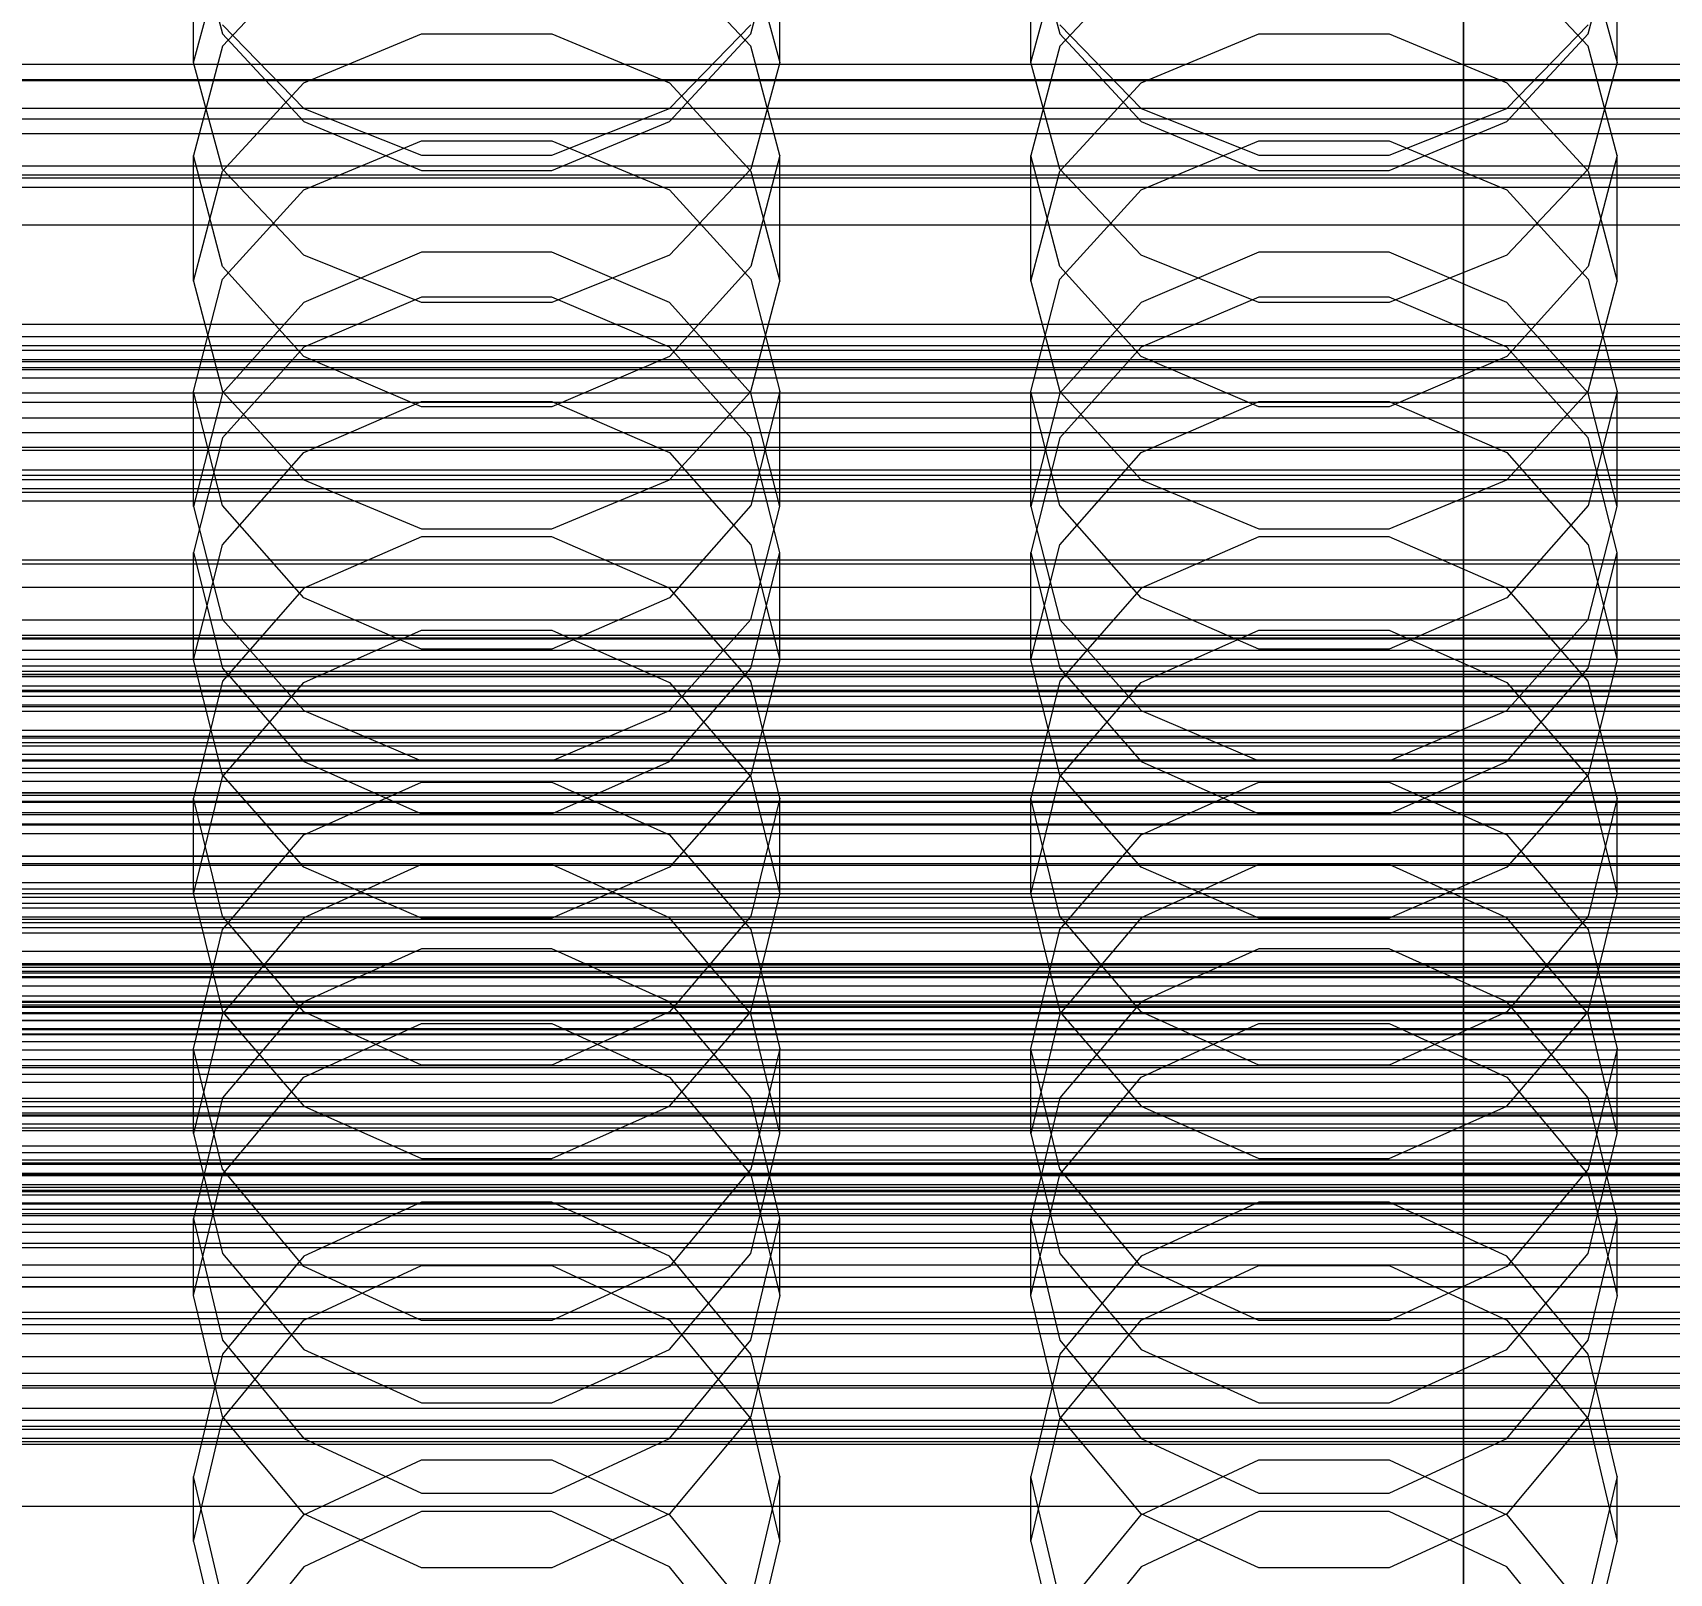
# Model space of a CAD drawing. Header units: millimetres. Extents: x -1970 to 59977, y -50268 to 6837.
# Drawn here: x -102.5 to 14.7, y -34180.4 to -34070.1 of the extents above; entities that cross this region are included whole.
import ezdxf

# ---------------------------------------------------------------- set-up
doc = ezdxf.new("R2010")
doc.units = ezdxf.units.MM
for name, color, linetype, lineweight in [('COTAS_O', 1, 'Continuous', 0), ('frontal_briquetadora', 7, 'Continuous', 0), ('frontal_C01', 7, 'Continuous', 0), ('frontal_C02', 7, 'Continuous', 0), ('frontal_C03', 7, 'Continuous', 0), ('frontal_secador', 7, 'Continuous', 0)]:
    doc.layers.add(name, color=color, linetype=linetype, lineweight=lineweight)
doc.dimstyles.new('R19_100', dxfattribs={"dimtxt": 250, "dimasz": 150, "dimexe": 150, "dimexo": 80, "dimgap": 100, "dimtad": 1, "dimtih": 1, "dimtoh": 1, "dimdsep": 46, "dimcen": 0.09, "dimadec": 0, "dimazin": 0, "dimtfac": 1, "dimtdec": 4, "dimtofl": 0, "dimtmove": 0, "dimatfit": 3, "dimfxl": 1, "dimtolj": 1, "dimtzin": 0, "dimarcsym": 0})

# ---------------------------------------------------------------- blocks, each defined once
blk = doc.blocks.new('*D39')
at = {"layer": 'COTAS_O', "color": 0, "lineweight": -2, "transparency": 16777216}
for p, q in [((-1725, -34320), (-1725, -33550)), ((1725, -34320), (1725, -33550)), ((-1575, -33700), (1575, -33700))]:
    blk.add_line(p, q, dxfattribs=at)
at = {"layer": 'COTAS_O', "color": 0, "transparency": 16777216}
for points in [[(-1575, -33675), (-1575, -33725), (-1725, -33700)], [(1575, -33675), (1575, -33725), (1725, -33700)]]:
    blk.add_solid(points, dxfattribs=at)
at = {"layer": 'Defpoints', "color": 0, "transparency": 16777216}
for p in [(1725, -33700), (-1725, -34400), (1725, -34400)]:
    blk.add_point(p, dxfattribs=at)
blk = doc.blocks.new('*D42')
at = {"layer": 'COTAS_O', "color": 0, "lineweight": -2, "transparency": 16777216}
for p, q in [((-570, -33700), (200, -33700)), ((50, -34750), (50, -33850)), ((-570, -34900), (200, -34900))]:
    blk.add_line(p, q, dxfattribs=at)
at = {"layer": 'COTAS_O', "color": 0, "transparency": 16777216}
for points in [[(25, -33850), (75, -33850), (50, -33700)], [(25, -34750), (75, -34750), (50, -34900)]]:
    blk.add_solid(points, dxfattribs=at)
at = {"layer": 'Defpoints', "color": 0, "transparency": 16777216}
for p in [(-650, -33700), (50, -33700), (-650, -34900)]:
    blk.add_point(p, dxfattribs=at)
blk = doc.blocks.new('*D43')
at = {"layer": 'COTAS_O', "color": 0, "lineweight": -2, "transparency": 16777216}
for p, q in [((-650, -34820), (-650, -34050)), ((650, -34820), (650, -34050)), ((-500, -34200), (500, -34200))]:
    blk.add_line(p, q, dxfattribs=at)
at = {"layer": 'COTAS_O', "color": 0, "transparency": 16777216}
for points in [[(-500, -34175), (-500, -34225), (-650, -34200)], [(500, -34175), (500, -34225), (650, -34200)]]:
    blk.add_solid(points, dxfattribs=at)
at = {"layer": 'Defpoints', "color": 0, "transparency": 16777216}
for p in [(650, -34200), (-650, -34900), (650, -34900)]:
    blk.add_point(p, dxfattribs=at)

msp = doc.modelspace()

# ---------------------------------------------------------------- linework, layer by layer
at = {"layer": 'frontal_briquetadora'}
for p, q in [((-91, -34072.197), (-91, -34062.443)), ((-91, -34062.443), (-88.92, -34070.159)), ((-51.08, -34070.159), (-49, -34062.443)), ((-49, -34072.197), (-49, -34062.443)), ((-31, -34072.197), (-31, -34062.443)), ((-31, -34062.443), (-28.92, -34070.159)), ((8.92, -34070.159), (11, -34062.443)), ((11, -34072.197), (11, -34062.443)), ((-91, -34072.197), (-88.92, -34064.539)), ((-83.094, -34064.828), (-88.92, -34071.036)), ((-51.08, -34071.036), (-56.906, -34064.828)), ((-51.08, -34064.539), (-49, -34072.197)), ((-31, -34072.197), (-28.92, -34064.539)), ((-23.094, -34064.828), (-28.92, -34071.036)), ((8.92, -34071.036), (3.094, -34064.828)), ((8.92, -34064.539), (11, -34072.197)), ((-88.92, -34069.506), (-83.093, -34075.515)), ((-88.92, -34070.159), (-83.094, -34076.428)), ((-83.093, -34073.656), (-74.673, -34070.144)), ((-74.673, -34070.144), (-65.327, -34070.144)), ((-65.327, -34070.144), (-56.907, -34073.656)), ((-56.907, -34075.515), (-51.08, -34069.506)), ((-56.906, -34076.428), (-51.08, -34070.159)), ((-28.92, -34069.506), (-23.093, -34075.515)), ((-28.92, -34070.159), (-23.094, -34076.428)), ((-23.093, -34073.656), (-14.673, -34070.144)), ((-14.673, -34070.144), (-5.327, -34070.144)), ((-5.327, -34070.144), (3.093, -34073.656)), ((3.093, -34075.515), (8.92, -34069.506)), ((3.094, -34076.428), (8.92, -34070.159)), ((-88.92, -34071.036), (-91, -34078.875)), ((-49, -34078.875), (-51.08, -34071.036)), ((-28.92, -34071.036), (-31, -34078.875)), ((11, -34078.875), (8.92, -34071.036)), ((-88.92, -34079.855), (-91, -34072.197)), ((-49, -34072.197), (-51.08, -34079.855)), ((-28.92, -34079.855), (-31, -34072.197)), ((11, -34072.197), (8.92, -34079.855)), ((-88.92, -34079.984), (-83.093, -34073.656)), ((-56.907, -34073.656), (-51.08, -34079.984)), ((-28.92, -34079.984), (-23.093, -34073.656)), ((3.093, -34073.656), (8.92, -34079.984)), ((-83.093, -34075.515), (-74.673, -34078.849)), ((-65.327, -34078.849), (-56.907, -34075.515)), ((-23.093, -34075.515), (-14.673, -34078.849)), ((-5.327, -34078.849), (3.093, -34075.515)), ((-83.094, -34076.428), (-74.674, -34079.94)), ((-65.326, -34079.94), (-56.906, -34076.428)), ((-23.094, -34076.428), (-14.674, -34079.94)), ((-5.326, -34079.94), (3.094, -34076.428)), ((-83.094, -34081.332), (-74.674, -34077.812)), ((-74.674, -34077.812), (-65.326, -34077.812)), ((-65.326, -34077.812), (-56.906, -34081.332)), ((-23.094, -34081.332), (-14.674, -34077.812)), ((-14.674, -34077.812), (-5.326, -34077.812)), ((-5.326, -34077.812), (3.094, -34081.332)), ((-88.92, -34086.819), (-91, -34078.875)), ((-91, -34087.875), (-91, -34078.875)), ((-74.673, -34078.849), (-65.327, -34078.849)), ((-49, -34078.875), (-51.08, -34086.82)), ((-49, -34087.875), (-49, -34078.875)), ((-28.92, -34086.819), (-31, -34078.875)), ((-31, -34087.875), (-31, -34078.875)), ((-14.673, -34078.849), (-5.327, -34078.849)), ((11, -34078.875), (8.92, -34086.82)), ((11, -34087.875), (11, -34078.875)), ((-91, -34087.875), (-88.92, -34079.984)), ((-83.093, -34085.996), (-88.92, -34079.855)), ((-74.674, -34079.94), (-65.326, -34079.94)), ((-51.08, -34079.855), (-56.907, -34085.996)), ((-51.08, -34079.984), (-49, -34087.875)), ((-31, -34087.875), (-28.92, -34079.984)), ((-23.093, -34085.996), (-28.92, -34079.855)), ((-14.674, -34079.94), (-5.326, -34079.94)), ((8.92, -34079.855), (3.093, -34085.996)), ((8.92, -34079.984), (11, -34087.875)), ((-88.92, -34087.722), (-83.094, -34081.332)), ((-56.906, -34081.332), (-51.08, -34087.722)), ((-28.92, -34087.722), (-23.094, -34081.332)), ((3.094, -34081.332), (8.92, -34087.722)), ((-74.673, -34085.792), (-83.093, -34089.399)), ((-74.673, -34089.404), (-83.093, -34085.996)), ((-65.327, -34085.792), (-74.673, -34085.792)), ((-56.907, -34089.399), (-65.327, -34085.792)), ((-56.907, -34085.996), (-65.327, -34089.404)), ((-14.673, -34085.792), (-23.093, -34089.399)), ((-14.673, -34089.404), (-23.093, -34085.996)), ((-5.327, -34085.792), (-14.673, -34085.792)), ((3.093, -34089.399), (-5.327, -34085.792)), ((3.093, -34085.996), (-5.327, -34089.404)), ((-91, -34095.779), (-88.92, -34087.722)), ((-83.094, -34093.266), (-88.92, -34086.819)), ((-51.08, -34086.82), (-56.906, -34093.266)), ((-51.08, -34087.722), (-49, -34095.779)), ((-31, -34095.779), (-28.92, -34087.722)), ((-23.094, -34093.266), (-28.92, -34086.819)), ((8.92, -34086.82), (3.094, -34093.266)), ((8.92, -34087.722), (11, -34095.779)), ((-91, -34087.875), (-88.92, -34095.766)), ((-74.674, -34089.012), (-83.094, -34092.596)), ((-65.326, -34089.012), (-74.674, -34089.012)), ((-56.906, -34092.596), (-65.326, -34089.012)), ((-51.08, -34095.766), (-49, -34087.875)), ((-31, -34087.875), (-28.92, -34095.766)), ((-14.674, -34089.012), (-23.094, -34092.596)), ((-5.326, -34089.012), (-14.674, -34089.012)), ((3.094, -34092.596), (-5.326, -34089.012)), ((8.92, -34095.766), (11, -34087.875)), ((-83.093, -34089.399), (-88.92, -34095.899)), ((-65.327, -34089.404), (-74.673, -34089.404)), ((-51.08, -34095.899), (-56.907, -34089.399)), ((-23.093, -34089.399), (-28.92, -34095.899)), ((-5.327, -34089.404), (-14.673, -34089.404)), ((8.92, -34095.899), (3.093, -34089.399)), ((-83.094, -34092.596), (-88.92, -34099.099)), ((-74.674, -34096.873), (-83.094, -34093.266)), ((-56.906, -34093.266), (-65.326, -34096.873)), ((-51.08, -34099.099), (-56.906, -34092.596)), ((-23.094, -34092.596), (-28.92, -34099.099)), ((-14.674, -34096.873), (-23.094, -34093.266)), ((3.094, -34093.266), (-5.326, -34096.873)), ((8.92, -34099.099), (3.094, -34092.596)), ((-88.92, -34103.933), (-91, -34095.779)), ((-91, -34104.004), (-91, -34095.779)), ((-88.92, -34095.899), (-91, -34104.004)), ((-88.92, -34095.766), (-83.093, -34102.094)), ((-56.907, -34102.094), (-51.08, -34095.766)), ((-49, -34095.779), (-51.08, -34103.933)), ((-49, -34104.004), (-51.08, -34095.899)), ((-49, -34104.004), (-49, -34095.779)), ((-28.92, -34103.933), (-31, -34095.779)), ((-31, -34104.004), (-31, -34095.779)), ((-28.92, -34095.899), (-31, -34104.004)), ((-28.92, -34095.766), (-23.093, -34102.094)), ((3.093, -34102.094), (8.92, -34095.766)), ((11, -34095.779), (8.92, -34103.933)), ((11, -34104.004), (8.92, -34095.899)), ((11, -34104.004), (11, -34095.779)), ((-83.093, -34100.145), (-74.673, -34096.48)), ((-65.326, -34096.873), (-74.674, -34096.873)), ((-74.673, -34096.48), (-65.327, -34096.48)), ((-65.327, -34096.48), (-56.907, -34100.145)), ((-23.093, -34100.145), (-14.673, -34096.48)), ((-5.326, -34096.873), (-14.674, -34096.873)), ((-14.673, -34096.48), (-5.327, -34096.48)), ((-5.327, -34096.48), (3.093, -34100.145)), ((-88.92, -34099.099), (-91, -34107.292)), ((-49, -34107.292), (-51.08, -34099.099)), ((-28.92, -34099.099), (-31, -34107.292)), ((11, -34107.292), (8.92, -34099.099)), ((200, -34100), (-160, -34100)), ((-88.92, -34106.751), (-83.093, -34100.145)), ((-56.907, -34100.145), (-51.08, -34106.751)), ((-28.92, -34106.751), (-23.093, -34100.145)), ((3.093, -34100.145), (8.92, -34106.751)), ((-83.093, -34102.094), (-74.673, -34105.606)), ((-65.327, -34105.606), (-56.907, -34102.094)), ((-23.093, -34102.094), (-14.673, -34105.606)), ((-5.327, -34105.606), (3.093, -34102.094)), ((-91, -34104.004), (-88.92, -34112.109)), ((-83.094, -34110.541), (-88.92, -34103.933)), ((-51.08, -34103.933), (-56.906, -34110.541)), ((-51.08, -34112.109), (-49, -34104.004)), ((-31, -34104.004), (-28.92, -34112.109)), ((-23.094, -34110.541), (-28.92, -34103.933)), ((8.92, -34103.933), (3.094, -34110.541)), ((8.92, -34112.109), (11, -34104.004)), ((-74.674, -34106.182), (-83.094, -34109.855)), ((-65.326, -34106.182), (-74.674, -34106.182)), ((-74.673, -34105.606), (-65.327, -34105.606)), ((-56.906, -34109.855), (-65.326, -34106.182)), ((-14.674, -34106.182), (-23.094, -34109.855)), ((-5.326, -34106.182), (-14.674, -34106.182)), ((-14.673, -34105.606), (-5.327, -34105.606)), ((3.094, -34109.855), (-5.326, -34106.182)), ((-91, -34114.988), (-88.92, -34106.751)), ((-91, -34114.988), (-91, -34107.292)), ((-91, -34107.292), (-88.92, -34115.574)), ((-51.08, -34106.751), (-49, -34114.988)), ((-51.08, -34115.574), (-49, -34107.292)), ((-49, -34114.988), (-49, -34107.292)), ((-31, -34114.988), (-28.92, -34106.751)), ((-31, -34114.988), (-31, -34107.292)), ((-31, -34107.292), (-28.92, -34115.574)), ((8.92, -34106.751), (11, -34114.988)), ((8.92, -34115.574), (11, -34107.292)), ((11, -34114.988), (11, -34107.292)), ((-83.094, -34109.855), (-88.92, -34116.514)), ((-51.08, -34116.514), (-56.906, -34109.855)), ((-23.094, -34109.855), (-28.92, -34116.514)), ((8.92, -34116.514), (3.094, -34109.855)), ((-74.674, -34114.235), (-83.094, -34110.541)), ((-56.906, -34110.541), (-65.326, -34114.235)), ((-14.674, -34114.235), (-23.094, -34110.541)), ((3.094, -34110.541), (-5.326, -34114.235)), ((-88.92, -34112.109), (-83.093, -34118.608)), ((-56.907, -34118.608), (-51.08, -34112.109)), ((-28.92, -34112.109), (-23.093, -34118.608)), ((3.093, -34118.608), (8.92, -34112.109)), ((-83.093, -34116.612), (-74.673, -34112.866)), ((-74.673, -34112.866), (-65.327, -34112.866)), ((-65.327, -34112.866), (-56.907, -34116.612)), ((-23.093, -34116.612), (-14.673, -34112.866)), ((-14.673, -34112.866), (-5.327, -34112.866)), ((-5.327, -34112.866), (3.093, -34116.612)), ((-65.326, -34114.235), (-74.674, -34114.235)), ((-5.326, -34114.235), (-14.674, -34114.235)), ((-88.92, -34123.224), (-91, -34114.988)), ((-88.92, -34115.574), (-83.094, -34122.28)), ((-56.906, -34122.28), (-51.08, -34115.574)), ((-49, -34114.988), (-51.08, -34123.224)), ((-28.92, -34123.224), (-31, -34114.988)), ((-28.92, -34115.574), (-23.094, -34122.28)), ((3.094, -34122.28), (8.92, -34115.574)), ((11, -34114.988), (8.92, -34123.224)), ((-88.92, -34116.514), (-91, -34124.892)), ((-88.92, -34123.363), (-83.093, -34116.612)), ((-56.907, -34116.612), (-51.08, -34123.363)), ((-49, -34124.892), (-51.08, -34116.514)), ((-28.92, -34116.514), (-31, -34124.892)), ((-28.92, -34123.363), (-23.093, -34116.612)), ((3.093, -34116.612), (8.92, -34123.363)), ((11, -34124.892), (8.92, -34116.514)), ((-83.093, -34118.608), (-74.673, -34122.215)), ((-65.327, -34122.215), (-56.907, -34118.608)), ((-23.093, -34118.608), (-14.673, -34122.215)), ((-5.327, -34122.215), (3.093, -34118.608)), ((-83.094, -34122.28), (-74.674, -34126.028)), ((-74.673, -34122.215), (-65.327, -34122.215)), ((-65.326, -34126.028), (-56.906, -34122.28)), ((-23.094, -34122.28), (-14.674, -34126.028)), ((-14.673, -34122.215), (-5.327, -34122.215)), ((-5.326, -34126.028), (3.094, -34122.28)), ((-91, -34131.781), (-88.92, -34123.363)), ((-83.093, -34129.83), (-88.92, -34123.224)), ((-83.094, -34127.512), (-74.674, -34123.759)), ((-74.674, -34123.759), (-65.326, -34123.759)), ((-65.326, -34123.759), (-56.906, -34127.512)), ((-51.08, -34123.224), (-56.907, -34129.83)), ((-51.08, -34123.363), (-49, -34131.781)), ((-31, -34131.781), (-28.92, -34123.363)), ((-23.093, -34129.83), (-28.92, -34123.224)), ((-23.094, -34127.512), (-14.674, -34123.759)), ((-14.674, -34123.759), (-5.326, -34123.759)), ((-5.326, -34123.759), (3.094, -34127.512)), ((8.92, -34123.224), (3.093, -34129.83)), ((8.92, -34123.363), (11, -34131.781)), ((-88.92, -34133.352), (-91, -34124.892)), ((-91, -34131.781), (-91, -34124.892)), ((-49, -34124.892), (-51.08, -34133.352)), ((-49, -34131.781), (-49, -34124.892)), ((-28.92, -34133.352), (-31, -34124.892)), ((-31, -34131.781), (-31, -34124.892)), ((11, -34124.892), (8.92, -34133.352)), ((11, -34131.781), (11, -34124.892)), ((-74.674, -34126.028), (-65.326, -34126.028)), ((-14.674, -34126.028), (-5.326, -34126.028)), ((-88.92, -34134.311), (-83.094, -34127.512)), ((-56.906, -34127.512), (-51.08, -34134.311)), ((-28.92, -34134.311), (-23.094, -34127.512)), ((3.094, -34127.512), (8.92, -34134.311)), ((-74.673, -34129.642), (-83.093, -34133.46)), ((-74.673, -34133.495), (-83.093, -34129.83)), ((-65.327, -34129.642), (-74.673, -34129.642)), ((-56.907, -34133.46), (-65.327, -34129.642)), ((-56.907, -34129.83), (-65.327, -34133.495)), ((-14.673, -34129.642), (-23.093, -34133.46)), ((-14.673, -34133.495), (-23.093, -34129.83)), ((-5.327, -34129.642), (-14.673, -34129.642)), ((3.093, -34133.46), (-5.327, -34129.642)), ((3.093, -34129.83), (-5.327, -34133.495)), ((-91, -34131.781), (-88.92, -34140.199)), ((-51.08, -34140.199), (-49, -34131.781)), ((-31, -34131.781), (-28.92, -34140.199)), ((8.92, -34140.199), (11, -34131.781)), ((-83.094, -34140.193), (-88.92, -34133.352)), ((-83.093, -34133.46), (-88.92, -34140.34)), ((-65.327, -34133.495), (-74.673, -34133.495)), ((-51.08, -34140.34), (-56.907, -34133.46)), ((-51.08, -34133.352), (-56.906, -34140.193)), ((-23.094, -34140.193), (-28.92, -34133.352)), ((-23.093, -34133.46), (-28.92, -34140.34)), ((-5.327, -34133.495), (-14.673, -34133.495)), ((8.92, -34140.34), (3.093, -34133.46)), ((8.92, -34133.352), (3.094, -34140.193)), ((-91, -34142.855), (-88.92, -34134.311)), ((-51.08, -34134.311), (-49, -34142.855)), ((-31, -34142.855), (-28.92, -34134.311)), ((8.92, -34134.311), (11, -34142.855)), ((-74.674, -34135.681), (-83.094, -34139.483)), ((-65.326, -34135.681), (-74.674, -34135.681)), ((-56.906, -34139.483), (-65.326, -34135.681)), ((-14.674, -34135.681), (-23.094, -34139.483)), ((-5.326, -34135.681), (-14.674, -34135.681)), ((3.094, -34139.483), (-5.326, -34135.681)), ((-160, -34139.431), (200, -34139.431)), ((200, -34139.536), (-160, -34139.536)), ((-160, -34140.25), (200, -34140.25)), ((200, -34140.35), (-160, -34140.35)), ((-88.92, -34140.34), (-91, -34148.919)), ((-83.094, -34139.483), (-88.92, -34146.366)), ((-88.92, -34140.199), (-83.093, -34146.949)), ((-74.674, -34144.012), (-83.094, -34140.193)), ((-56.906, -34140.193), (-65.326, -34144.012)), ((-56.907, -34146.949), (-51.08, -34140.199)), ((-51.08, -34146.366), (-56.906, -34139.483)), ((-49, -34148.919), (-51.08, -34140.34)), ((-28.92, -34140.34), (-31, -34148.919)), ((-23.094, -34139.483), (-28.92, -34146.366)), ((-28.92, -34140.199), (-23.093, -34146.949)), ((-14.674, -34144.012), (-23.094, -34140.193)), ((3.094, -34140.193), (-5.326, -34144.012)), ((3.093, -34146.949), (8.92, -34140.199)), ((8.92, -34146.366), (3.094, -34139.483)), ((11, -34148.919), (8.92, -34140.34)), ((-160, -34141.394), (200, -34141.394)), ((200, -34141.489), (-160, -34141.489)), ((-83.093, -34144.884), (-74.673, -34141.024)), ((-74.673, -34141.024), (-65.327, -34141.024)), ((-65.327, -34141.024), (-56.907, -34144.884)), ((-23.093, -34144.884), (-14.673, -34141.024)), ((-14.673, -34141.024), (-5.327, -34141.024)), ((-5.327, -34141.024), (3.093, -34144.884)), ((-88.92, -34151.47), (-91, -34142.855)), ((-91, -34148.919), (-91, -34142.855)), ((-49, -34142.855), (-51.08, -34151.47)), ((-49, -34148.919), (-49, -34142.855)), ((-28.92, -34151.47), (-31, -34142.855)), ((-31, -34148.919), (-31, -34142.855)), ((11, -34142.855), (8.92, -34151.47)), ((11, -34148.919), (11, -34142.855)), ((-65.326, -34144.012), (-74.674, -34144.012)), ((-5.326, -34144.012), (-14.674, -34144.012)), ((-88.92, -34151.841), (-83.093, -34144.884)), ((-56.907, -34144.884), (-51.08, -34151.841)), ((-28.92, -34151.841), (-23.093, -34144.884)), ((3.093, -34144.884), (8.92, -34151.841)), ((-88.92, -34146.366), (-91, -34155.01)), ((-49, -34155.01), (-51.08, -34146.366)), ((-28.92, -34146.366), (-31, -34155.01)), ((11, -34155.01), (8.92, -34146.366)), ((-83.093, -34146.949), (-74.673, -34150.696)), ((-65.327, -34150.696), (-56.907, -34146.949)), ((-23.093, -34146.949), (-14.673, -34150.696)), ((-5.327, -34150.696), (3.093, -34146.949)), ((-91, -34148.919), (-88.92, -34157.498)), ((-51.08, -34157.498), (-49, -34148.919)), ((-31, -34148.919), (-28.92, -34157.498)), ((8.92, -34157.498), (11, -34148.919)), ((200, -34151.031), (-160, -34151.031)), ((200, -34151.121), (-160, -34151.121)), ((-74.673, -34150.696), (-65.327, -34150.696)), ((-14.673, -34150.696), (-5.327, -34150.696)), ((200, -34151.864), (-160, -34151.864)), ((200, -34151.949), (-160, -34151.949)), ((-91, -34160.516), (-88.92, -34151.841)), ((-83.094, -34158.429), (-88.92, -34151.47)), ((-51.08, -34151.47), (-56.906, -34158.429)), ((-51.08, -34151.841), (-49, -34160.516)), ((-31, -34160.516), (-28.92, -34151.841)), ((-23.094, -34158.429), (-28.92, -34151.47)), ((8.92, -34151.47), (3.094, -34158.429)), ((8.92, -34151.841), (11, -34160.516)), ((-160, -34152.993), (200, -34152.993)), ((-160, -34153.073), (200, -34153.073)), ((-74.674, -34153.841), (-83.094, -34157.708)), ((-65.326, -34153.841), (-74.674, -34153.841)), ((-56.906, -34157.708), (-65.326, -34153.841)), ((-14.674, -34153.841), (-23.094, -34157.708)), ((-5.326, -34153.841), (-14.674, -34153.841)), ((3.094, -34157.708), (-5.326, -34153.841)), ((-91, -34160.516), (-91, -34155.01)), ((-91, -34155.01), (-88.92, -34163.717)), ((-51.08, -34163.717), (-49, -34155.01)), ((-49, -34160.516), (-49, -34155.01)), ((-31, -34160.516), (-31, -34155.01)), ((-31, -34155.01), (-28.92, -34163.717)), ((8.92, -34163.717), (11, -34155.01)), ((11, -34160.516), (11, -34155.01)), ((-88.92, -34157.498), (-83.093, -34164.378)), ((-83.094, -34157.708), (-88.92, -34164.704)), ((-56.907, -34164.378), (-51.08, -34157.498)), ((-51.08, -34164.704), (-56.906, -34157.708)), ((-28.92, -34157.498), (-23.093, -34164.378)), ((-23.094, -34157.708), (-28.92, -34164.704)), ((3.093, -34164.378), (8.92, -34157.498)), ((8.92, -34164.704), (3.094, -34157.708)), ((-74.674, -34162.312), (-83.094, -34158.429)), ((-83.093, -34162.278), (-74.673, -34158.361)), ((-74.673, -34158.361), (-65.327, -34158.361)), ((-65.327, -34158.361), (-56.907, -34162.278)), ((-56.906, -34158.429), (-65.326, -34162.312)), ((-14.674, -34162.312), (-23.094, -34158.429)), ((-23.093, -34162.278), (-14.673, -34158.361)), ((-14.673, -34158.361), (-5.327, -34158.361)), ((-5.327, -34158.361), (3.093, -34162.278)), ((3.094, -34158.429), (-5.326, -34162.312)), ((-88.92, -34169.191), (-91, -34160.516)), ((-49, -34160.516), (-51.08, -34169.191)), ((-28.92, -34169.191), (-31, -34160.516)), ((11, -34160.516), (8.92, -34169.191)), ((-88.92, -34169.336), (-83.093, -34162.278)), ((-65.326, -34162.312), (-74.674, -34162.312)), ((-56.907, -34162.278), (-51.08, -34169.336)), ((-28.92, -34169.336), (-23.093, -34162.278)), ((-5.326, -34162.312), (-14.674, -34162.312)), ((3.093, -34162.278), (8.92, -34169.336)), ((-88.92, -34163.717), (-83.094, -34170.746)), ((-56.906, -34170.746), (-51.08, -34163.717)), ((-28.92, -34163.717), (-23.094, -34170.746)), ((3.094, -34170.746), (8.92, -34163.717)), ((-88.92, -34164.704), (-91, -34173.478)), ((-83.093, -34164.378), (-74.673, -34168.196)), ((-65.327, -34168.196), (-56.907, -34164.378)), ((-49, -34173.478), (-51.08, -34164.704)), ((-28.92, -34164.704), (-31, -34173.478)), ((-23.093, -34164.378), (-14.673, -34168.196)), ((-5.327, -34168.196), (3.093, -34164.378)), ((11, -34173.478), (8.92, -34164.704)), ((-74.673, -34168.196), (-65.327, -34168.196)), ((-14.673, -34168.196), (-5.327, -34168.196)), ((-91, -34178.137), (-88.92, -34169.336)), ((-83.093, -34176.147), (-88.92, -34169.191)), ((-51.08, -34169.191), (-56.907, -34176.147)), ((-51.08, -34169.336), (-49, -34178.137)), ((-31, -34178.137), (-28.92, -34169.336)), ((-23.093, -34176.147), (-28.92, -34169.191)), ((8.92, -34169.191), (3.093, -34176.147)), ((8.92, -34169.336), (11, -34178.137)), ((-83.094, -34170.746), (-74.674, -34174.665)), ((-65.326, -34174.665), (-56.906, -34170.746)), ((-23.094, -34170.746), (-14.674, -34174.665)), ((-5.326, -34174.665), (3.094, -34170.746)), ((-83.094, -34176.216), (-74.674, -34172.292)), ((-74.674, -34172.292), (-65.326, -34172.292)), ((-65.326, -34172.292), (-56.906, -34176.216)), ((-23.094, -34176.216), (-14.674, -34172.292)), ((-14.674, -34172.292), (-5.326, -34172.292)), ((-5.326, -34172.292), (3.094, -34176.216)), ((-88.92, -34182.307), (-91, -34173.478)), ((-91, -34178.137), (-91, -34173.478)), ((-49, -34173.478), (-51.08, -34182.308)), ((-49, -34178.137), (-49, -34173.478)), ((-28.92, -34182.307), (-31, -34173.478)), ((-31, -34178.137), (-31, -34173.478)), ((11, -34173.478), (8.92, -34182.308)), ((11, -34178.137), (11, -34173.478)), ((-74.674, -34174.665), (-65.326, -34174.665)), ((-14.674, -34174.665), (-5.326, -34174.665)), ((-88.92, -34183.307), (-83.094, -34176.216)), ((-74.673, -34175.979), (-83.093, -34179.943)), ((-74.673, -34180.008), (-83.093, -34176.147)), ((-65.327, -34175.979), (-74.673, -34175.979)), ((-56.907, -34179.943), (-65.327, -34175.979)), ((-56.907, -34176.147), (-65.327, -34180.008)), ((-56.906, -34176.216), (-51.08, -34183.307)), ((-28.92, -34183.307), (-23.094, -34176.216)), ((-14.673, -34175.979), (-23.093, -34179.943)), ((-14.673, -34180.008), (-23.093, -34176.147)), ((-5.327, -34175.979), (-14.673, -34175.979)), ((3.093, -34179.943), (-5.327, -34175.979)), ((3.093, -34176.147), (-5.327, -34180.008)), ((3.094, -34176.216), (8.92, -34183.307)), ((-91, -34178.137), (-88.92, -34186.938)), ((-51.08, -34186.938), (-49, -34178.137)), ((-31, -34178.137), (-28.92, -34186.938)), ((8.92, -34186.938), (11, -34178.137)), ((-83.093, -34179.943), (-88.92, -34187.085)), ((-65.327, -34180.008), (-74.673, -34180.008)), ((-51.08, -34187.085), (-56.907, -34179.943)), ((-23.093, -34179.943), (-28.92, -34187.085)), ((-5.327, -34180.008), (-14.673, -34180.008)), ((8.92, -34187.085), (3.093, -34179.943))]:
    msp.add_line(p, q, dxfattribs=at)
at = {"layer": 'frontal_C01'}
for p, q in [((0, -34116.064), (0, -33803.877)), ((0, -33809.565), (0, -34121.752)), ((430, -34075.498), (-430, -34075.498)), ((430, -34080.498), (-430, -34080.498)), ((0, -34116.064), (-130, -34116.064)), ((0, -34428.251), (0, -34116.064)), ((130, -34116.064), (0, -34116.064)), ((-130, -34120.467), (130, -34120.467)), ((-130, -34120.909), (130, -34120.909)), ((-130, -34121.752), (0, -34121.752)), ((-130, -34121.752), (130, -34121.752)), ((0, -34121.752), (0, -34433.939)), ((0, -34121.752), (130, -34121.752)), ((-130, -34123.049), (130, -34123.049)), ((-130, -34124.676), (130, -34124.676)), ((-130, -34126.74), (130, -34126.74)), ((-130, -34129.042), (130, -34129.042)), ((-130, -34131.731), (130, -34131.731)), ((-130, -34134.55), (130, -34134.55)), ((-148, -34136.833), (148, -34136.833)), ((-148, -34136.99), (148, -34136.99)), ((-148, -34137.288), (148, -34137.288)), ((-148, -34137.748), (148, -34137.748)), ((130, -34137.682), (-130, -34137.682)), ((-148, -34138.325), (148, -34138.325)), ((-148, -34139.056), (148, -34139.056)), ((-148, -34139.871), (148, -34139.871)), ((-148, -34140.825), (148, -34140.825)), ((-130, -34140.826), (130, -34140.826)), ((-148, -34141.823), (148, -34141.823)), ((148, -34142.933), (-148, -34142.933)), ((-148, -34144.047), (148, -34144.047)), ((-148, -34145.238), (148, -34145.238)), ((-130, -34144.187), (130, -34144.187)), ((-148, -34146.391), (148, -34146.391)), ((-148, -34147.582), (148, -34147.582)), ((-130, -34147.442), (130, -34147.442)), ((-148, -34148.696), (148, -34148.696)), ((-148, -34149.806), (148, -34149.806)), ((-148, -34150.805), (148, -34150.805)), ((-130, -34150.803), (130, -34150.803)), ((-148, -34151.758), (148, -34151.758)), ((-148, -34152.573), (148, -34152.573)), ((-148, -34153.305), (148, -34153.305)), ((-148, -34153.881), (148, -34153.881)), ((-148, -34154.341), (148, -34154.341)), ((-148, -34154.639), (148, -34154.639)), ((-130, -34153.947), (130, -34153.947)), ((-148, -34154.796), (148, -34154.796)), ((-130, -34157.079), (130, -34157.079)), ((-130, -34159.898), (130, -34159.898)), ((-130, -34162.588), (130, -34162.588)), ((-130, -34164.889), (130, -34164.889)), ((-130, -34166.953), (130, -34166.953)), ((-130, -34168.58), (130, -34168.58)), ((-130, -34169.878), (130, -34169.878)), ((-130, -34170.72), (130, -34170.72)), ((-130, -34171.162), (130, -34171.162))]:
    msp.add_line(p, q, dxfattribs=at)
at = {"layer": 'frontal_C02'}
for p, q in [((0, -34253.153), (0, -33968.332)), ((0, -33974.073), (0, -34258.894)), ((425, -34072.349), (-425, -34072.349)), ((-425, -34083.825), (425, -34083.825))]:
    msp.add_line(p, q, dxfattribs=at)
at = {"layer": 'frontal_C03'}
for p, q in [((1250, -34072.358), (-1250, -34072.358)), ((-1250, -34073.416), (1250, -34073.416)), ((1250, -34076.268), (-1250, -34076.268)), ((1250, -34077.325), (-1250, -34077.325)), ((1250, -34079.633), (-1250, -34079.633)), ((1250, -34080.286), (-1250, -34080.286)), ((1250, -34081.167), (-1250, -34081.167)), ((1250, -34090.974), (-1250, -34090.974)), ((1250, -34091.855), (-1250, -34091.855)), ((1250, -34092.509), (-1250, -34092.509)), ((-1250, -34092.816), (1250, -34092.816)), ((-1250, -34093.614), (1250, -34093.614)), ((-1250, -34094.198), (1250, -34094.198)), ((1250, -34094.816), (-1250, -34094.816)), ((-1250, -34095.873), (1250, -34095.873)), ((-1250, -34096.536), (1250, -34096.536)), ((-1250, -34097.665), (1250, -34097.665)), ((1250, -34098.726), (-1250, -34098.726)), ((1250, -34099.783), (-1250, -34099.783)), ((-1250, -34101.385), (1250, -34101.385)), ((1250, -34102.09), (-1250, -34102.09)), ((1250, -34102.744), (-1250, -34102.744)), ((-1250, -34102.981), (1250, -34102.981)), ((1250, -34103.625), (-1250, -34103.625)), ((-1250, -34107.828), (1250, -34107.828)), ((-1250, -34109.784), (1250, -34109.784)), ((1250, -34113.431), (-1250, -34113.431)), ((1250, -34114.313), (-1250, -34114.313)), ((-1268, -34115.802), (1268, -34115.802)), ((1250, -34114.966), (-1250, -34114.966)), ((-1250, -34115.429), (1250, -34115.429)), ((-1268, -34116.026), (1268, -34116.026)), ((-1268, -34116.191), (1268, -34116.191)), ((-1268, -34116.848), (1268, -34116.848)), ((-1268, -34117.166), (1268, -34117.166)), ((-1268, -34118.212), (1268, -34118.212)), ((1250, -34117.274), (-1250, -34117.274)), ((1250, -34117.61), (-1250, -34117.61)), ((-1250, -34118.331), (1250, -34118.331)), ((-1268, -34118.661), (1268, -34118.661)), ((-1268, -34120.024), (1268, -34120.024)), ((-1268, -34120.574), (1268, -34120.574)), ((1250, -34121.183), (-1250, -34121.183)), ((-1268, -34122.162), (1268, -34122.162)), ((1268, -34122.775), (-1268, -34122.775)), ((1250, -34122.24), (-1250, -34122.24)), ((-1250, -34123.667), (1250, -34123.667)), ((-1268, -34124.479), (1268, -34124.479)), ((-1268, -34125.114), (1268, -34125.114)), ((1250, -34124.548), (-1250, -34124.548)), ((1250, -34125.201), (-1250, -34125.201)), ((-1250, -34125.925), (1250, -34125.925)), ((1250, -34126.083), (-1250, -34126.083)), ((-1268, -34126.817), (1268, -34126.817)), ((-1268, -34127.431), (1268, -34127.431)), ((-1268, -34129.018), (1268, -34129.018)), ((-1268, -34129.568), (1268, -34129.568)), ((-1268, -34130.932), (1268, -34130.932)), ((-1268, -34131.381), (1268, -34131.381)), ((-1250, -34131.983), (1250, -34131.983)), ((-1268, -34132.427), (1268, -34132.427)), ((-1268, -34132.744), (1268, -34132.744)), ((-1268, -34133.402), (1268, -34133.402)), ((-1268, -34133.566), (1268, -34133.566)), ((-1268, -34133.791), (1268, -34133.791)), ((-1250, -34134.164), (1250, -34134.164)), ((1250, -34135.889), (-1250, -34135.889)), ((1250, -34136.77), (-1250, -34136.77)), ((1250, -34137.424), (-1250, -34137.424)), ((1250, -34139.731), (-1250, -34139.731)), ((-1250, -34139.809), (1250, -34139.809)), ((-1250, -34140.789), (1250, -34140.789)), ((-1250, -34141.764), (1250, -34141.764)), ((1250, -34143.641), (-1250, -34143.641)), ((1250, -34144.698), (-1250, -34144.698)), ((-1250, -34146.611), (1250, -34146.611)), ((1250, -34147.006), (-1250, -34147.006)), ((1250, -34147.659), (-1250, -34147.659)), ((-1250, -34148.208), (1250, -34148.208)), ((1250, -34148.54), (-1250, -34148.54)), ((-1250, -34151.927), (1250, -34151.927)), ((-1500, -34152.753), (1500, -34152.753)), ((-1250, -34153.056), (1250, -34153.056)), ((-1250, -34155.394), (1250, -34155.394)), ((-1250, -34155.979), (1250, -34155.979)), ((-1250, -34156.776), (1250, -34156.776)), ((1250, -34158.347), (-1250, -34158.347)), ((1250, -34159.228), (-1250, -34159.228)), ((1250, -34159.882), (-1250, -34159.882)), ((1500, -34161.736), (-1500, -34161.736)), ((1250, -34162.189), (-1250, -34162.189)), ((-1250, -34163.246), (1250, -34163.246)), ((1250, -34166.098), (-1250, -34166.098)), ((1250, -34167.156), (-1250, -34167.156)), ((1250, -34169.463), (-1250, -34169.463)), ((1250, -34170.117), (-1250, -34170.117)), ((1250, -34170.998), (-1250, -34170.998)), ((-1500, -34175.611), (1500, -34175.611))]:
    msp.add_line(p, q, dxfattribs=at)
at = {"layer": 'frontal_secador'}
for p, q in [((-1360, -34073.5), (1360, -34073.5)), ((-1250, -34073.5), (1250, -34073.5)), ((1360, -34083.853), (-1360, -34083.853)), ((1360, -34093.5), (-1360, -34093.5)), ((1250, -34094.076), (-1250, -34094.076)), ((1360, -34101.784), (-1360, -34101.784)), ((1360, -34108.141), (-1360, -34108.141)), ((1360, -34112.137), (-1360, -34112.137)), ((1360, -34113.5), (-1360, -34113.5)), ((1250, -34113.25), (-1250, -34113.25)), ((1250, -34129.715), (-1250, -34129.715)), ((1250, -34142.349), (-1250, -34142.349)), ((1250, -34150.291), (-1250, -34150.291)), ((1250, -34153), (-1250, -34153))]:
    msp.add_line(p, q, dxfattribs=at)

# ---------------------------------------------------------------- dimensions: what is measured, and where the dimension line sits
at = {"layer": 'COTAS_O'}
for p1, p2, distance, picture, middle in [((-1725, -34400), (1725, -34400), 700, '*D39', (0, -33700)), ((-650, -34900), (-650, -33700), -700, '*D42', (50, -34300)), ((-650, -34900), (650, -34900), 700, '*D43', (0, -34200))]:
    dim = msp.add_aligned_dim(p1=p1, p2=p2, distance=distance, text='<> O', dimstyle='R19_100', dxfattribs=at)
    dim.commit()
    dim.dimension.update_dxf_attribs({"geometry": picture, "text_midpoint": middle})

doc.saveas('drawing.dxf')
